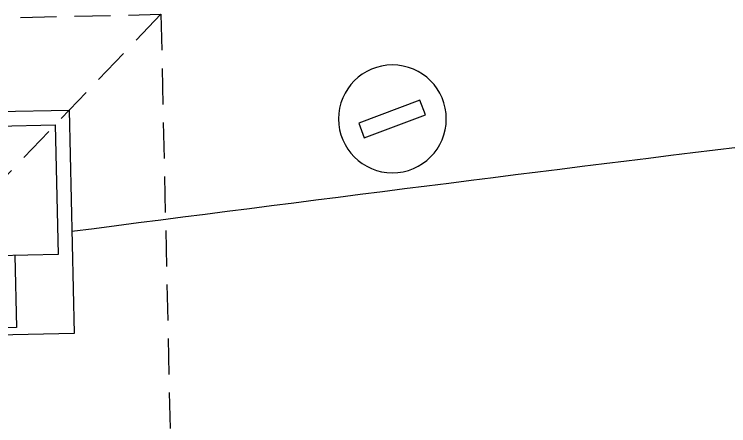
# Model space of a CAD drawing. Extents: x 2080 to 102394, y 2071 to 93424.
# Drawn here: x 87264.4 to 87363.5, y 80871.4 to 80928.5 of the extents above; entities that cross this region are included whole.
import ezdxf

# ---------------------------------------------------------------- set-up
doc = ezdxf.new("R2010")
doc.units = 0
doc.header["$LTSCALE"] = 20
doc.header["$MEASUREMENT"] = 0
doc.linetypes.add('HIDDEN', pattern=[0.375, 0.25, -0.125])
for name, color, linetype in [('ELEC', 11, 'Continuous'), ('road', 2, 'Continuous'), ('Roof lilne', 31, 'Continuous'), ('wall', 13, 'Continuous')]:
    doc.layers.add(name, color=color, linetype=linetype)

# ---------------------------------------------------------------- blocks, each defined once
blk = doc.blocks.new('A$C16A84746')
at = {"layer": 'ELEC'}
blk.add_lwpolyline([(14.87, 44.06), (61.55, 44.06), (61.55, 32.89), (14.87, 32.89)], close=True, dxfattribs=at)
blk.add_circle((38.47, 38.47), 38.47, dxfattribs=at)
blk = doc.blocks.new('A$C698135FB')
for p, q in [((67, 146), (98, 146)), ((98, 146), (98, 115)), ((90, 126), (90, 116)), ((90, 116), (79, 116)), ((98, 115), (78, 115))]:
    blk.add_line(p, q)
at = {"layer": 'Roof lilne', "linetype": 'HIDDEN'}
for p, q in [((-111, 159), (111, 159)), ((111, 159), (0, 48)), ((111, 159), (111, -159))]:
    blk.add_line(p, q, dxfattribs=at)
at = {"layer": 'wall', "lineweight": 25}
for p, q in [((78, 144), (96, 144)), ((96, 144), (96, 126)), ((96, 126), (78, 126))]:
    blk.add_line(p, q, dxfattribs=at)

msp = doc.modelspace()

# ---------------------------------------------------------------- linework, layer by layer
at = {"layer": 'road', "ltscale": 0.5}
msp.add_arc((89133.845, 66566.496), 14452.216, 96.6135385, 97.4003353, dxfattribs=at)

# ---------------------------------------------------------------- block references
at = {"ltscale": 0.5, "rotation": 1.268384245467858}
msp.add_blockref('A$C698135FB', (87177.262, 80767.061), dxfattribs=at)
at = {"layer": 'ELEC', "linetype": 'Continuous', "ltscale": 0.5, "xscale": -0.1944000000041392, "yscale": 0.1944000000075903, "zscale": 0.1944, "rotation": 200.7708789352497}
msp.add_blockref('A$C16A84746', (87307.18, 80918.309), dxfattribs=at)

doc.saveas('drawing.dxf')
